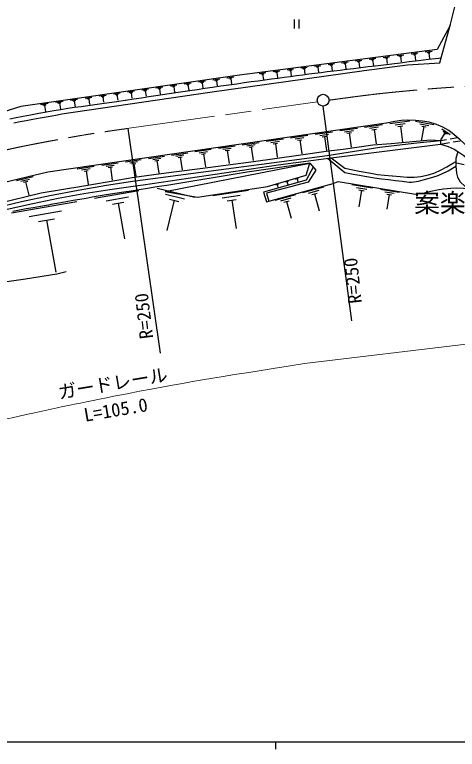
# Model space of a CAD drawing. Units: millimetres, scale not verified. Extents: x 40000 to 680000, y 20000 to 380000.
# Drawn here: x 132662 to 192636, y 204000 to 303604 of the extents above; entities that cross this region are included whole.
import ezdxf
from ezdxf.enums import TextEntityAlignment as Align

# ---------------------------------------------------------------- set-up
doc = ezdxf.new("R2010")
doc.units = ezdxf.units.MM
doc.header["$LTSCALE"] = 1000
doc.linetypes.add('CHAIN', pattern=[18.5, 12, -1.5, 3.5, -1.5])
for name, color, linetype, lineweight in [('M-BGD', 7, 'Continuous', 25), ('M-BMK', 2, 'CHAIN', 13), ('M-BMK-SRVR', 3, 'Continuous', 25), ('M-STR-HTXT', 7, 'Continuous', 13), ('M-TTL-BAND', 7, 'Continuous', 25)]:
    doc.layers.add(name, color=color, linetype=linetype, lineweight=lineweight)
doc.styles.add('ＭＳ ゴシック', font='')
doc.styles.get('ＭＳ ゴシック').set_extended_font_data('MS Gothic')

msp = doc.modelspace()

# ---------------------------------------------------------------- linework, layer by layer
at = {"layer": 'M-BGD'}
for p, q in [((191711, 302301), (192294, 304678)), ((170544, 302953), (170544, 301753)), ((171144, 302953), (171144, 301753)), ((191665, 302135), (189918, 298865)), ((190436, 297761), (191711, 302301)), ((189918, 298865), (163144, 295408)), ((182579, 297816), (183488, 297934)), ((184474, 298061), (185393, 298180)), ((184715, 297999), (185175, 298058)), ((184842, 297922), (185072, 297951)), ((184957, 297936), (185052, 297200)), ((186379, 298307), (187311, 298427)), ((186624, 298244), (187090, 298304)), ((186753, 298166), (186986, 298196)), ((186869, 298181), (186965, 297436)), ((188297, 298555), (189240, 298676)), ((188545, 298491), (189017, 298552)), ((188675, 298412), (188911, 298442)), ((188793, 298427), (188890, 297672)), ((175119, 296853), (175981, 296964)), ((175345, 296795), (175776, 296850)), ((176967, 297092), (177840, 297204)), ((177196, 297033), (177633, 297089)), ((177317, 296959), (177535, 296987)), ((177426, 296973), (177516, 296275)), ((178826, 297332), (179711, 297446)), ((179059, 297272), (179501, 297329)), ((179181, 297198), (179402, 297226)), ((179291, 297212), (179383, 296504)), ((180697, 297573), (181594, 297689)), ((180933, 297513), (181381, 297570)), ((181056, 297437), (181281, 297466)), ((181168, 297452), (181261, 296735)), ((182818, 297755), (183272, 297814)), ((182944, 297679), (183171, 297708)), ((183057, 297693), (183151, 296967)), ((185870, 296813), (190254, 297092)), ((190254, 297092), (190436, 297761)), ((159115, 293088), (180028, 296051)), ((167698, 295895), (168585, 296009)), ((167931, 295835), (168375, 295892)), ((169589, 296139), (170452, 296250)), ((169816, 296081), (170247, 296136)), ((169935, 296008), (170151, 296036)), ((170043, 296022), (170132, 295331)), ((171456, 296380), (172295, 296489)), ((171676, 296323), (172096, 296377)), ((171792, 296253), (172002, 296280)), ((171897, 296266), (171984, 295594)), ((173282, 296616), (174133, 296726)), ((173506, 296558), (173931, 296613)), ((173623, 296487), (173835, 296514)), ((173729, 296501), (173817, 295820)), ((175464, 296722), (175680, 296750)), ((175572, 296736), (175661, 296047)), ((180028, 296051), (185870, 296813)), ((163144, 295408), (140187, 292099)), ((159495, 294784), (160439, 294919)), ((161428, 295061), (162374, 295196)), ((161678, 295000), (162151, 295068)), ((161810, 294922), (162047, 294956)), ((161928, 294939), (162037, 294182)), ((165783, 295648), (166694, 295765)), ((166023, 295586), (166478, 295645)), ((166148, 295510), (166376, 295539)), ((166262, 295524), (166356, 294795)), ((168054, 295760), (168275, 295789)), ((168165, 295775), (168256, 295065)), ((153711, 293955), (154648, 294090)), ((153959, 293895), (154427, 293962)), ((154089, 293818), (154324, 293852)), ((154206, 293835), (154314, 293086)), ((155637, 294231), (156576, 294366)), ((155885, 294171), (156355, 294238)), ((156016, 294094), (156251, 294127)), ((156133, 294111), (156241, 293359)), ((157565, 294507), (158506, 294642)), ((157814, 294447), (158285, 294514)), ((157945, 294370), (158180, 294403)), ((158063, 294387), (158170, 293633)), ((159745, 294723), (160217, 294791)), ((159876, 294646), (160112, 294680)), ((159994, 294663), (160102, 293907)), ((139035, 290147), (159115, 293088)), ((146033, 292855), (146960, 292988)), ((146278, 292796), (146742, 292862)), ((147949, 293130), (148879, 293263)), ((148195, 293070), (148659, 293137)), ((148324, 292994), (148557, 293027)), ((148440, 293011), (148547, 292267)), ((149867, 293405), (150799, 293538)), ((150114, 293345), (150580, 293412)), ((150243, 293268), (150476, 293302)), ((150360, 293285), (150467, 292539)), ((151788, 293680), (152722, 293814)), ((152035, 293620), (152502, 293687)), ((152165, 293543), (152399, 293577)), ((152282, 293560), (152389, 292812)), ((140187, 292099), (133474, 291157)), ((138200, 291733), (139208, 291878)), ((140218, 292022), (141187, 292161)), ((140474, 291960), (140959, 292030)), ((140609, 291881), (140852, 291915)), ((140730, 291898), (140841, 291123)), ((142197, 292306), (143127, 292439)), ((142442, 292246), (142907, 292313)), ((142572, 292170), (142805, 292203)), ((142688, 292187), (142795, 291442)), ((144119, 292581), (145044, 292714)), ((144364, 292522), (144826, 292588)), ((144493, 292446), (144724, 292479)), ((144608, 292463), (144714, 291723)), ((146407, 292720), (146639, 292753)), ((146523, 292736), (146629, 291995)), ((133474, 291157), (125065, 288523)), ((136140, 291438), (137189, 291589)), ((136417, 291371), (136942, 291446)), ((136564, 291285), (136826, 291322)), ((136695, 291304), (136815, 290464)), ((138466, 291669), (138971, 291741)), ((138607, 291586), (138859, 291622)), ((138733, 291604), (138848, 290797)), ((183007, 288893), (137153, 282246)), ((183500, 288854), (186202, 289192)), ((186987, 289187), (189455, 288698)), ((176722, 287881), (179114, 288228)), ((177355, 287728), (178551, 287902)), ((180080, 288367), (182521, 288721)), ((180725, 288212), (181946, 288389)), ((181066, 288012), (181676, 288100)), ((181371, 288056), (181654, 286103)), ((184209, 288668), (185560, 288837)), ((184581, 288440), (185256, 288525)), ((184918, 288482), (185189, 286321)), ((187555, 288817), (188789, 288573)), ((188123, 288448), (187732, 286474)), ((187815, 288510), (188432, 288387)), ((190535, 288127), (191667, 287374)), ((170045, 286913), (172389, 287253)), ((170665, 286763), (171837, 286933)), ((173363, 287394), (175740, 287738)), ((173992, 287242), (175180, 287415)), ((174323, 287048), (174918, 287134)), ((174620, 287091), (174896, 285189)), ((177689, 287532), (178287, 287619)), ((177988, 287576), (178265, 285662)), ((190951, 287524), (190348, 286618)), ((190743, 287825), (191309, 287449)), ((190809, 287618), (191092, 287430)), ((191650, 286780), (192633, 286962)), ((163503, 285965), (165784, 286295)), ((164107, 285819), (165247, 285985)), ((166758, 286437), (169071, 286772)), ((167370, 286289), (168526, 286457)), ((167692, 286100), (168271, 286184)), ((167982, 286142), (168250, 284291)), ((170992, 286571), (171578, 286656)), ((171285, 286614), (171557, 284738)), ((175540, 284198), (190357, 286061)), ((177149, 285383), (181213, 285976)), ((181213, 285976), (183668, 286145)), ((182144, 285637), (187140, 286230)), ((182144, 285637), (187140, 286230)), ((182144, 285637), (187140, 286230)), ((182144, 285637), (187140, 286230)), ((183668, 286145), (189002, 286617)), ((187140, 286230), (190351, 286539)), ((189002, 286617), (190351, 286539)), ((190351, 286539), (191158, 286688)), ((190351, 286539), (190357, 286061)), ((190357, 286061), (191566, 286268)), ((192059, 286353), (193044, 286523)), ((153925, 284577), (156113, 284894)), ((157087, 285035), (159306, 285356)), ((157674, 284893), (158783, 285054)), ((160280, 285498), (162529, 285824)), ((160875, 285354), (162000, 285517)), ((161189, 285170), (161751, 285251)), ((161470, 285211), (161731, 283411)), ((164425, 285633), (164995, 285715)), ((164710, 285674), (164974, 283849)), ((171138, 284537), (175202, 285129)), ((175202, 285129), (177149, 285383)), ((175286, 284537), (182144, 285637)), ((175286, 284537), (182144, 285637)), ((175286, 284537), (182144, 285637)), ((175286, 284537), (182144, 285637)), ((147693, 283673), (149819, 283981)), ((150007, 281229), (174994, 284507)), ((150794, 284123), (152951, 284435)), ((151365, 283985), (152443, 284141)), ((151665, 283808), (152205, 283887)), ((154504, 284437), (155598, 284596)), ((154809, 284258), (155356, 284337)), ((155083, 284298), (155336, 282547)), ((157984, 284712), (158538, 284792)), ((158261, 284752), (158518, 282977)), ((165042, 283690), (171138, 284537)), ((168344, 283267), (175540, 284198)), ((174994, 284507), (175327, 284542)), ((175027, 284132), (177403, 282229)), ((175540, 284198), (177385, 282805)), ((141127, 282722), (143423, 283054)), ((144457, 283204), (146663, 283524)), ((145041, 283063), (146144, 283223)), ((145348, 282883), (145900, 282963)), ((145624, 282923), (145880, 281158)), ((148255, 283538), (149319, 283692)), ((148552, 283363), (149084, 283440)), ((148818, 283402), (149064, 281700)), ((150055, 280555), (168344, 283267)), ((151935, 283848), (152185, 282122)), ((153071, 279648), (172655, 283493)), ((153188, 282166), (159200, 282928)), ((159200, 282928), (165042, 283690)), ((172655, 283493), (164149, 282245)), ((173102, 282945), (172147, 281154)), ((172150, 281845), (172655, 283493)), ((172655, 283493), (173447, 282521)), ((193570, 283240), (192525, 283469)), ((137153, 282246), (124283, 279217)), ((141734, 282575), (142882, 282742)), ((142055, 282387), (142629, 282470)), ((142342, 282429), (142608, 280592)), ((148870, 281573), (153188, 282166)), ((164149, 282245), (153290, 280459)), ((173447, 282521), (172412, 280879)), ((132894, 281141), (135165, 281676)), ((133515, 281048), (134651, 281315)), ((133853, 280888), (134420, 281021)), ((134137, 280954), (134564, 279137)), ((142012, 280388), (146754, 281235)), ((146754, 281235), (148870, 281573)), ((148996, 281070), (150007, 281229)), ((172147, 281154), (166367, 279559)), ((166909, 280306), (172150, 281845)), ((169357, 280921), (169761, 281039)), ((169559, 280980), (169678, 280576)), ((170710, 281318), (171136, 281443)), ((170923, 281380), (171048, 280954)), ((175794, 280727), (176472, 280981)), ((176472, 280981), (186962, 279273)), ((136255, 279457), (142012, 280388)), ((149040, 280388), (150055, 280555)), ((151954, 280068), (157078, 278849)), ((157452, 278863), (166909, 280306)), ((166762, 278236), (175794, 280727)), ((172412, 280879), (166801, 279424)), ((168027, 280530), (168409, 280642)), ((168218, 280586), (168330, 280204)), ((171691, 279491), (174564, 280284)), ((178352, 280573), (181125, 280122)), ((179000, 280183), (180387, 279957)), ((182250, 279939), (184748, 279532)), ((130185, 277978), (136255, 279457)), ((143469, 278708), (149479, 279768)), ((145078, 278372), (148082, 278902)), ((153071, 279648), (157452, 278863)), ((153113, 279251), (155675, 278641)), ((159503, 279075), (164354, 279815)), ((160790, 278775), (163215, 279145)), ((166367, 279559), (166762, 278236)), ((166801, 279424), (167105, 278328)), ((167935, 278456), (170754, 279233)), ((172488, 279402), (173925, 279798)), ((172927, 279214), (173645, 279412)), ((173286, 279313), (173920, 277014)), ((179648, 279793), (179287, 277574)), ((179302, 279849), (179995, 279736)), ((182834, 279587), (184083, 279384)), ((183418, 279236), (183092, 277237)), ((183106, 279287), (183730, 279185)), ((186962, 279273), (187963, 279390)), ((132241, 276726), (141073, 278285)), ((145935, 277904), (147437, 278169)), ((146686, 278036), (147535, 273228)), ((154272, 278434), (153297, 274335)), ((153631, 278586), (154912, 278281)), ((161470, 278382), (162683, 278567)), ((162077, 278475), (162669, 274594)), ((168717, 278368), (170127, 278757)), ((169147, 278183), (169852, 278378)), ((169500, 278281), (170122, 276025)), ((134605, 276233), (139021, 277012)), ((135865, 275544), (138073, 275934)), ((136969, 275739), (138216, 268673)), ((134138, 267773), (138372, 268450)), ((138372, 268450), (139642, 268789)), ((119491, 265741), (134138, 267773))]:
    msp.add_line(p, q, dxfattribs=at)
for points in [[(132021, 289466), (132871, 289644), (133804, 289833), (134810, 290035), (135922, 290251), (136971, 290444), (137967, 290616), (138923, 290771), (139851, 290914), (140761, 291047), (141666, 291174), (142578, 291299), (143507, 291425), (144467, 291556), (145468, 291695), (146522, 291846), (147641, 292013), (147670, 292018), (148788, 292188), (149835, 292348), (150825, 292498), (151773, 292641), (152693, 292780), (153599, 292916), (154506, 293051), (155428, 293188), (156379, 293328), (157373, 293473), (158426, 293626), (159472, 293778), (160607, 293942), (161696, 294097), (162742, 294246), (163748, 294388), (164720, 294524), (165660, 294655), (166573, 294781), (167462, 294902), (168331, 295019), (169184, 295133), (170025, 295244), (170857, 295353), (171684, 295461), (172511, 295567), (173341, 295672), (174177, 295778), (175024, 295883), (175885, 295990), (176764, 296099), (177665, 296209), (178592, 296323), (179549, 296439), (180539, 296560), (181566, 296684), (182634, 296814), (183747, 296948), (184909, 297089), (186123, 297236), (187393, 297390), (188723, 297552), (190118, 297722), (190436, 297761)], [(132563, 288954), (133386, 289118), (134228, 289279), (135122, 289445), (136102, 289622), (137198, 289819), (138446, 290042), (139035, 290147)], [(196282, 281383), (195948, 282425), (195606, 283239), (195251, 283913), (194704, 284803), (194135, 285531), (193464, 286218), (193018, 286626), (192224, 287319), (191483, 287883), (190679, 288354), (189811, 288729), (188829, 289027), (187919, 289173), (186973, 289257), (185951, 289297), (185077, 289242), (184167, 289104), (183034, 288898), (183007, 288893)], [(190357, 286061), (191390, 285720), (192197, 285370), (192717, 285070), (193525, 284492), (194263, 283869), (195021, 283251), (195409, 282851), (195945, 282077), (196282, 281383)], [(192717, 285070), (192454, 284117), (192418, 283709), (192435, 283084), (192524, 282116), (192680, 281553), (193008, 280922), (193699, 280316), (194305, 280025)], [(177385, 282805), (178471, 282556), (179319, 282384), (179859, 282284), (180907, 282097), (181832, 281954), (182759, 281844), (183811, 281759), (183861, 281756), (184912, 281669), (185839, 281594), (186771, 281585), (187688, 281671), (188712, 281871), (189578, 282149), (190377, 282514), (191199, 282975), (192138, 283540), (192418, 283709)], [(177403, 282229), (178535, 281993), (179386, 281830), (180344, 281661), (180374, 281656), (181439, 281484), (182384, 281351), (183295, 281240), (184259, 281130), (185150, 281028), (186108, 280890), (186432, 280892), (187397, 281054), (188015, 281220), (189007, 281474), (189893, 281750), (190526, 282011), (191384, 282433), (192223, 282946), (192435, 283084)], [(111109, 271837), (114802, 273096), (118519, 274281), (122260, 275393), (126021, 276430), (129803, 277392), (133602, 278278), (137419, 279089), (141251, 279824), (145097, 280483), (148955, 281065)], [(111363, 271159), (114691, 272349), (118042, 273470), (121416, 274521), (124811, 275502), (128225, 276414), (131658, 277255), (135107, 278024), (138571, 278723), (142049, 279350), (145539, 279905), (149040, 280388)], [(153290, 280459), (151920, 280243), (150666, 280046), (149515, 279865), (148452, 279698), (147464, 279542), (146536, 279394), (145655, 279254), (144808, 279116), (143980, 278980), (143156, 278843), (142325, 278701), (141470, 278553), (140580, 278396), (139639, 278228), (138633, 278045), (137550, 277846), (137244, 277790), (136152, 277593), (135154, 277421), (134219, 277262), (133315, 277105), (132409, 276939)], [(187963, 279390), (189051, 279683), (189900, 279875), (190758, 279997), (191745, 280084), (192553, 280106), (193482, 280086), (194305, 280025)]]:
    msp.add_lwpolyline(points, dxfattribs=at)
at = {"layer": 'M-BMK'}
msp.add_line((147869, 288163), (173686, 291796), dxfattribs=at)
for points, knots in [([(175252, 292011), (180009, 292654), (181553, 292869), (185769, 293264), (189299, 293594), (190464, 293680), (194820, 293946)], [0, 0, 0, 0, 1, 1, 1, 2, 2, 2, 2]), ([(108975, 279054), (114960, 280962), (116615, 281458), (121569, 282794), (127814, 284477), (131344, 285339), (137704, 286513), (141659, 287243), (142998, 287477), (147869, 288163)], [0, 0, 0, 0, 1, 1, 1, 2, 2, 2, 3, 3, 3, 3])]:
    msp.add_open_spline(points, degree=3, knots=knots, dxfattribs=at)
at = {"layer": 'M-BMK-SRVR'}
for p, q in [((174420, 291182), (178302, 262109)), ((148006, 288182), (152358, 257710))]:
    msp.add_line(p, q, dxfattribs=at)
msp.add_circle((174456, 292012), 800, dxfattribs=at)
at = {"layer": 'M-STR-HTXT'}
msp.add_line((171947, 256316), (193854, 258949), dxfattribs=at)
msp.add_open_spline([(118303, 245632), (125053, 247302), (126814, 247739), (132297, 248965), (137670, 250167), (140692, 250786), (146092, 251859), (156143, 253858), (159460, 254312), (171947, 256316)], degree=3, knots=[0, 0, 0, 0, 1, 1, 1, 2, 2, 2, 3, 3, 3, 3], dxfattribs=at)
at = {"layer": 'M-TTL-BAND'}
for p, q in [((40000, 205000), (579000, 205000)), ((168000, 205000), (168000, 204000))]:
    msp.add_line(p, q, dxfattribs=at)

# ---------------------------------------------------------------- texts
at = {"layer": 'M-BGD', "style": 'ＭＳ ゴシック'}
msp.add_text('案楽橋', height=2566, dxfattribs=at).set_placement((192029, 276021), align=Align.BOTTOM_CENTER)
at = {"layer": 'M-BMK-SRVR', "style": 'ＭＳ ゴシック'}
for rotation, p in [(96.139, (179923, 267691)), (96.87, (151614, 262917))]:
    msp.add_text('R=250', height=1833, rotation=rotation, dxfattribs=at).set_placement(p, align=Align.BOTTOM_CENTER)
at = {"layer": 'M-STR-HTXT', "style": 'ＭＳ ゴシック'}
for s, rotation, p in [('ガードレール', 9.487, (146189, 252178)), ('L=105.0', 9.627, (146597, 248597))]:
    msp.add_text(s, height=1833, rotation=rotation, dxfattribs=at).set_placement(p, align=Align.BOTTOM_CENTER)

doc.saveas('drawing.dxf')
